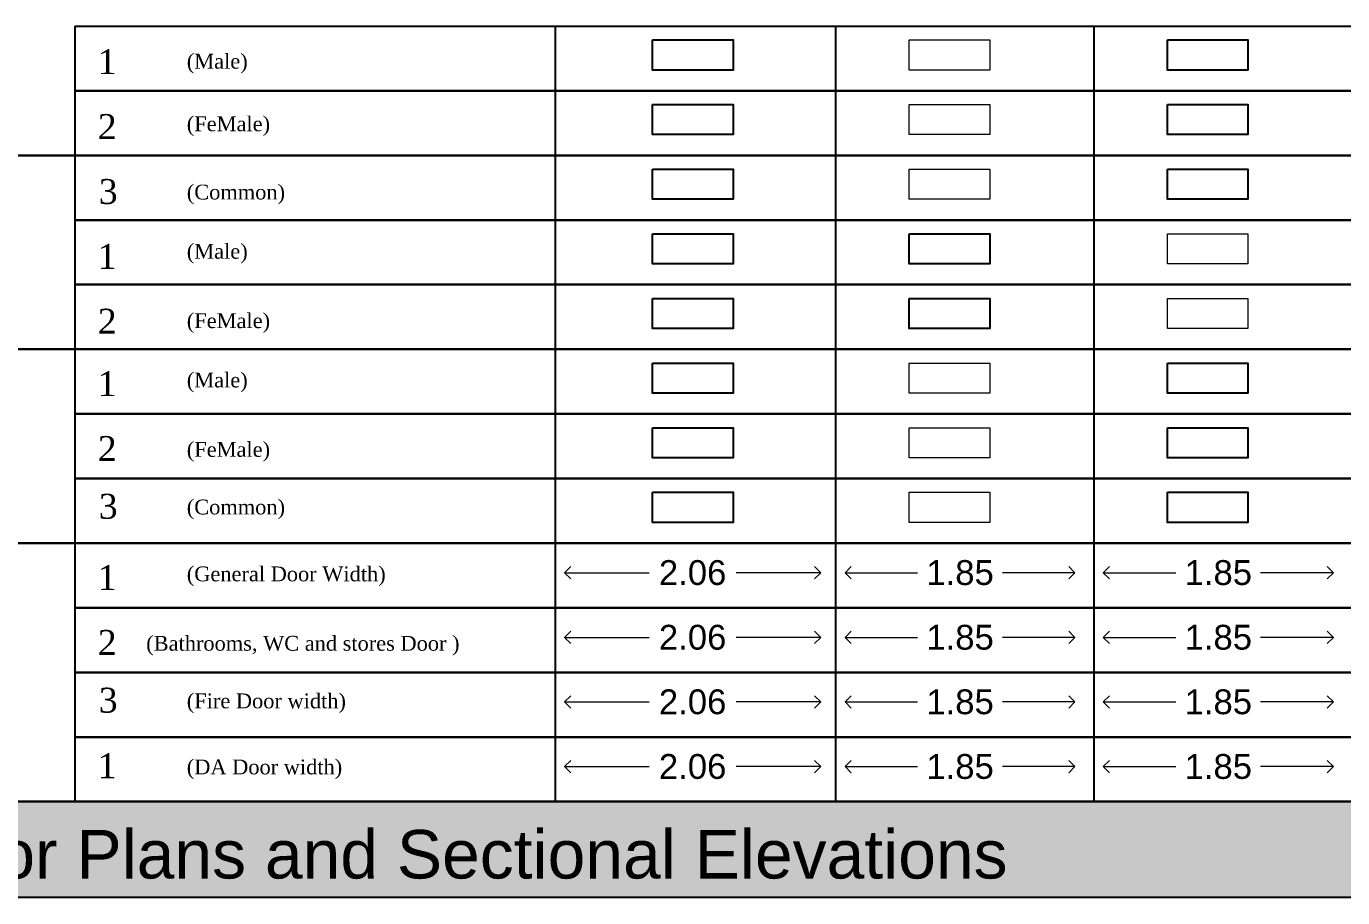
# Model space of a CAD drawing. Header units: millimetres. Extents: x -9481 to -9286, y 28723 to 28853.
# Drawn here: x -9462.12 to -9451.51, y 28761.36 to 28768.38 of the extents above; entities that cross this region are included whole.
import ezdxf

# ---------------------------------------------------------------- set-up
doc = ezdxf.new("R2010")
doc.units = ezdxf.units.MM
doc.header["$PDMODE"] = 34
doc.header["$PDSIZE"] = -15
doc.linetypes.add('CONTINULUS', pattern=[0])
for name, color, linetype in [('BLK_1_FLR_0_BATH', 7, 'Continuous'), ('BLK_1_PLANTATION_GREENSTRIP', 7, 'Continuous'), ('HATCH', 7, 'Continuous')]:
    doc.layers.add(name, color=color, linetype=linetype)
for name, color, linetype, lineweight in [('BLK_1_FLR_0_EXIT_WIDTH_DOOR', 7, 'Continuous', 0), ('BLK_1_FLR_1_BATH', 7, 'Continuous', 0), ('BLK_1_FLR_1_EXIT_WIDTH_DOOR', 7, 'Continuous', 0), ('BLK_1_FLR_1_SP_WC', 7, 'Continuous', 0), ('BLK_1_FLR_2_EXIT_WIDTH_DOOR', 7, 'Continuous', 0), ('BLK_1_FLR_2_WC_BATH', 7, 'Continuous', 0), ('PLAN', 7, 'Continuous', 40)]:
    doc.layers.add(name, color=color, linetype=linetype, lineweight=lineweight)
for name, color, linetype, plot in [('BLK_1_FLR_0_SP_WC', 7, 'Continuous', False), ('BLK_1_FLR_0_WC_BATH', 4, 'Continuous', False), ('BLK_1_FLR_1_WC_BATH', 4, 'Continuous', False), ('BLK_1_FLR_2_BATH', 7, 'Continuous', False), ('BLK_1_FLR_2_SP_WC', 4, 'Continuous', False)]:
    doc.layers.add(name, color=color, linetype=linetype, plot=plot)
doc.styles.add('Arial', font='arial.ttf', dxfattribs={"height": 0.2})
doc.styles.add('MtXpl_Georgia', font='georgiab.ttf')
doc.styles.get("Standard").update_dxf_attribs({"font": 'arial.ttf', "height": 0.25})
doc.styles.add('style2', font='arial.ttf', dxfattribs={"height": 0.3})
doc.dimstyles.new('INT DIM', dxfattribs={"dimtxt": 0.3, "dimasz": 0.1, "dimexe": 0.18, "dimexo": 0.0625, "dimgap": 0.09, "dimtad": 0, "dimzin": 0, "dimdsep": 46, "dimtxsty": 'style2', "dimblk": 'OPEN90', "dimcen": 0.09, "dimse1": 1, "dimse2": 1, "dimclrd": 250, "dimclrt": 256, "dimadec": 0, "dimazin": 0, "dimtfac": 1, "dimtofl": 0, "dimtmove": 0, "dimatfit": 3, "dimfxl": 0.18, "dimtolj": 1, "dimtzin": 0, "dimlwd": -1, "dimarcsym": 0})

# ---------------------------------------------------------------- blocks, each defined once
blk = doc.blocks.new('H3')
at = {"layer": 'HATCH', "linetype": 'CONTINULUS', "ltscale": 0.05}
h = blk.add_hatch(color=241, dxfattribs=at)
h.dxf.hatch_style = 1
h.paths.add_polyline_path([(-9435.455, 28800.338), (-9435.455, 28799.565), (-9396.427, 28799.565), (-9396.427, 28800.338)])
blk.add_lwpolyline([(-9435.455, 28800.338), (-9396.427, 28800.338), (-9396.427, 28799.565), (-9435.455, 28799.565), (-9435.455, 28800.338)], close=True)
at = {"color": 18, "insert": (-9423.782, 28800.11), "char_height": 0.39118, "attachment_point": 1}
blk.add_mtext_dynamic_manual_height_columns('Layers to be drawn on the Floor Plans and Sectional Elevations', width=16.98219, gutter_width=1.633, heights=[0], dxfattribs=at)
blk = doc.blocks.new('_Open90')
at = {"layer": 'PLAN', "color": 0, "lineweight": -2}
for p, q in [((0, 0), (-1, 0)), ((-0.5, 0.5), (0, 0)), ((0, 0), (-0.5, -0.5))]:
    blk.add_line(p, q, dxfattribs=at)
blk = doc.blocks.new('*D283')
at = {"layer": 'BLK_1_FLR_0_EXIT_WIDTH_DOOR', "color": 250, "ltscale": 0.05, "transparency": 16777216}
for p, q in [((-9457.685, 28763.976), (-9457.104, 28763.976)), ((-9455.82, 28763.976), (-9456.401, 28763.976))]:
    blk.add_line(p, q, dxfattribs=at)
at = {"layer": 'Defpoints', "color": 0, "linetype": 'CONTINULUS', "ltscale": 0.05, "transparency": 16777216}
for p in [(-9457.785, 28764.042), (-9455.72, 28764.061), (-9455.72, 28763.976)]:
    blk.add_point(p, dxfattribs=at)
at = {"layer": 'BLK_1_FLR_0_EXIT_WIDTH_DOOR', "color": 250, "linetype": 'CONTINULUS', "ltscale": 0.05, "transparency": 16777216, "xscale": 0.1, "yscale": 0.1, "zscale": 0.1, "rotation": 180}
blk.add_blockref('_Open90', (-9457.785, 28763.976), dxfattribs=at)
at = {"layer": 'BLK_1_FLR_0_EXIT_WIDTH_DOOR', "color": 250, "linetype": 'CONTINULUS', "ltscale": 0.05, "transparency": 16777216, "xscale": 0.1, "yscale": 0.1, "zscale": 0.1}
blk.add_blockref('_Open90', (-9455.72, 28763.976), dxfattribs=at)
at = {"layer": 'BLK_1_FLR_0_EXIT_WIDTH_DOOR', "linetype": 'CONTINULUS', "ltscale": 0.05, "transparency": 16777216, "insert": (-9456.753, 28763.976), "char_height": 0.2, "attachment_point": 5, "style": 'Arial', "bg_fill": 3, "box_fill_scale": 1.1, "bg_fill_color": 256, "bg_fill_true_color": 13158600, "bg_fill_transparency": 0}
blk.add_mtext('\\A1;2.06', dxfattribs=at)
blk = doc.blocks.new('*D284')
at = {"layer": 'BLK_1_FLR_1_EXIT_WIDTH_DOOR', "color": 250, "ltscale": 0.05, "transparency": 16777216}
for p, q in [((-9455.425, 28763.976), (-9454.94, 28763.976)), ((-9453.772, 28763.976), (-9454.257, 28763.976))]:
    blk.add_line(p, q, dxfattribs=at)
at = {"layer": 'Defpoints', "color": 0, "linetype": 'CONTINULUS', "ltscale": 0.05, "transparency": 16777216}
for p in [(-9455.525, 28764.042), (-9453.672, 28764.061), (-9453.672, 28763.976)]:
    blk.add_point(p, dxfattribs=at)
at = {"layer": 'BLK_1_FLR_1_EXIT_WIDTH_DOOR', "color": 250, "linetype": 'CONTINULUS', "ltscale": 0.05, "transparency": 16777216, "xscale": 0.1, "yscale": 0.1, "zscale": 0.1, "rotation": 180}
blk.add_blockref('_Open90', (-9455.525, 28763.976), dxfattribs=at)
at = {"layer": 'BLK_1_FLR_1_EXIT_WIDTH_DOOR', "color": 250, "linetype": 'CONTINULUS', "ltscale": 0.05, "transparency": 16777216, "xscale": 0.1, "yscale": 0.1, "zscale": 0.1}
blk.add_blockref('_Open90', (-9453.672, 28763.976), dxfattribs=at)
at = {"layer": 'BLK_1_FLR_1_EXIT_WIDTH_DOOR', "linetype": 'CONTINULUS', "ltscale": 0.05, "transparency": 16777216, "insert": (-9454.598, 28763.976), "char_height": 0.2, "attachment_point": 5, "style": 'Arial', "bg_fill": 3, "box_fill_scale": 1.1, "bg_fill_color": 256, "bg_fill_true_color": 13158600, "bg_fill_transparency": 0}
blk.add_mtext('\\A1;1.85', dxfattribs=at)
blk = doc.blocks.new('*D285')
at = {"layer": 'BLK_1_FLR_2_EXIT_WIDTH_DOOR', "color": 250, "ltscale": 0.05, "transparency": 16777216}
for p, q in [((-9453.344, 28763.976), (-9452.858, 28763.976)), ((-9451.69, 28763.976), (-9452.176, 28763.976))]:
    blk.add_line(p, q, dxfattribs=at)
at = {"layer": 'Defpoints', "color": 0, "linetype": 'CONTINULUS', "ltscale": 0.05, "transparency": 16777216}
for p in [(-9453.444, 28764.042), (-9451.59, 28764.061), (-9451.59, 28763.976)]:
    blk.add_point(p, dxfattribs=at)
at = {"layer": 'BLK_1_FLR_2_EXIT_WIDTH_DOOR', "color": 250, "linetype": 'CONTINULUS', "ltscale": 0.05, "transparency": 16777216, "xscale": 0.1, "yscale": 0.1, "zscale": 0.1, "rotation": 180}
blk.add_blockref('_Open90', (-9453.444, 28763.976), dxfattribs=at)
at = {"layer": 'BLK_1_FLR_2_EXIT_WIDTH_DOOR', "color": 250, "linetype": 'CONTINULUS', "ltscale": 0.05, "transparency": 16777216, "xscale": 0.1, "yscale": 0.1, "zscale": 0.1}
blk.add_blockref('_Open90', (-9451.59, 28763.976), dxfattribs=at)
at = {"layer": 'BLK_1_FLR_2_EXIT_WIDTH_DOOR', "linetype": 'CONTINULUS', "ltscale": 0.05, "transparency": 16777216, "insert": (-9452.517, 28763.976), "char_height": 0.2, "attachment_point": 5, "style": 'Arial', "bg_fill": 3, "box_fill_scale": 1.1, "bg_fill_color": 256, "bg_fill_true_color": 13158600, "bg_fill_transparency": 0}
blk.add_mtext('\\A1;1.85', dxfattribs=at)
blk = doc.blocks.new('*D290')
at = {"layer": 'BLK_1_FLR_0_EXIT_WIDTH_DOOR', "color": 250, "ltscale": 0.05, "transparency": 16777216}
for p, q in [((-9457.685, 28763.455), (-9457.104, 28763.455)), ((-9455.82, 28763.455), (-9456.401, 28763.455))]:
    blk.add_line(p, q, dxfattribs=at)
at = {"layer": 'Defpoints', "color": 0, "linetype": 'CONTINULUS', "ltscale": 0.05, "transparency": 16777216}
for p in [(-9457.785, 28763.521), (-9455.72, 28763.54), (-9455.72, 28763.455)]:
    blk.add_point(p, dxfattribs=at)
at = {"layer": 'BLK_1_FLR_0_EXIT_WIDTH_DOOR', "color": 250, "linetype": 'CONTINULUS', "ltscale": 0.05, "transparency": 16777216, "xscale": 0.1, "yscale": 0.1, "zscale": 0.1, "rotation": 180}
blk.add_blockref('_Open90', (-9457.785, 28763.455), dxfattribs=at)
at = {"layer": 'BLK_1_FLR_0_EXIT_WIDTH_DOOR', "color": 250, "linetype": 'CONTINULUS', "ltscale": 0.05, "transparency": 16777216, "xscale": 0.1, "yscale": 0.1, "zscale": 0.1}
blk.add_blockref('_Open90', (-9455.72, 28763.455), dxfattribs=at)
at = {"layer": 'BLK_1_FLR_0_EXIT_WIDTH_DOOR', "linetype": 'CONTINULUS', "ltscale": 0.05, "transparency": 16777216, "insert": (-9456.753, 28763.455), "char_height": 0.2, "attachment_point": 5, "style": 'Arial', "bg_fill": 3, "box_fill_scale": 1.1, "bg_fill_color": 256, "bg_fill_true_color": 13158600, "bg_fill_transparency": 0}
blk.add_mtext('\\A1;2.06', dxfattribs=at)
blk = doc.blocks.new('*D291')
at = {"layer": 'BLK_1_FLR_1_EXIT_WIDTH_DOOR', "color": 250, "ltscale": 0.05, "transparency": 16777216}
for p, q in [((-9455.425, 28763.455), (-9454.94, 28763.455)), ((-9453.772, 28763.455), (-9454.257, 28763.455))]:
    blk.add_line(p, q, dxfattribs=at)
at = {"layer": 'Defpoints', "color": 0, "linetype": 'CONTINULUS', "ltscale": 0.05, "transparency": 16777216}
for p in [(-9455.525, 28763.521), (-9453.672, 28763.54), (-9453.672, 28763.455)]:
    blk.add_point(p, dxfattribs=at)
at = {"layer": 'BLK_1_FLR_1_EXIT_WIDTH_DOOR', "color": 250, "linetype": 'CONTINULUS', "ltscale": 0.05, "transparency": 16777216, "xscale": 0.1, "yscale": 0.1, "zscale": 0.1, "rotation": 180}
blk.add_blockref('_Open90', (-9455.525, 28763.455), dxfattribs=at)
at = {"layer": 'BLK_1_FLR_1_EXIT_WIDTH_DOOR', "color": 250, "linetype": 'CONTINULUS', "ltscale": 0.05, "transparency": 16777216, "xscale": 0.1, "yscale": 0.1, "zscale": 0.1}
blk.add_blockref('_Open90', (-9453.672, 28763.455), dxfattribs=at)
at = {"layer": 'BLK_1_FLR_1_EXIT_WIDTH_DOOR', "linetype": 'CONTINULUS', "ltscale": 0.05, "transparency": 16777216, "insert": (-9454.598, 28763.455), "char_height": 0.2, "attachment_point": 5, "style": 'Arial', "bg_fill": 3, "box_fill_scale": 1.1, "bg_fill_color": 256, "bg_fill_true_color": 13158600, "bg_fill_transparency": 0}
blk.add_mtext('\\A1;1.85', dxfattribs=at)
blk = doc.blocks.new('*D292')
at = {"layer": 'BLK_1_FLR_2_EXIT_WIDTH_DOOR', "color": 250, "ltscale": 0.05, "transparency": 16777216}
for p, q in [((-9453.344, 28763.455), (-9452.858, 28763.455)), ((-9451.69, 28763.455), (-9452.176, 28763.455))]:
    blk.add_line(p, q, dxfattribs=at)
at = {"layer": 'Defpoints', "color": 0, "linetype": 'CONTINULUS', "ltscale": 0.05, "transparency": 16777216}
for p in [(-9453.444, 28763.521), (-9451.59, 28763.54), (-9451.59, 28763.455)]:
    blk.add_point(p, dxfattribs=at)
at = {"layer": 'BLK_1_FLR_2_EXIT_WIDTH_DOOR', "color": 250, "linetype": 'CONTINULUS', "ltscale": 0.05, "transparency": 16777216, "xscale": 0.1, "yscale": 0.1, "zscale": 0.1, "rotation": 180}
blk.add_blockref('_Open90', (-9453.444, 28763.455), dxfattribs=at)
at = {"layer": 'BLK_1_FLR_2_EXIT_WIDTH_DOOR', "color": 250, "linetype": 'CONTINULUS', "ltscale": 0.05, "transparency": 16777216, "xscale": 0.1, "yscale": 0.1, "zscale": 0.1}
blk.add_blockref('_Open90', (-9451.59, 28763.455), dxfattribs=at)
at = {"layer": 'BLK_1_FLR_2_EXIT_WIDTH_DOOR', "linetype": 'CONTINULUS', "ltscale": 0.05, "transparency": 16777216, "insert": (-9452.517, 28763.455), "char_height": 0.2, "attachment_point": 5, "style": 'Arial', "bg_fill": 3, "box_fill_scale": 1.1, "bg_fill_color": 256, "bg_fill_true_color": 13158600, "bg_fill_transparency": 0}
blk.add_mtext('\\A1;1.85', dxfattribs=at)
blk = doc.blocks.new('*D297')
at = {"layer": 'BLK_1_FLR_0_EXIT_WIDTH_DOOR', "color": 250, "ltscale": 0.05, "transparency": 16777216}
for p, q in [((-9457.685, 28762.935), (-9457.104, 28762.935)), ((-9455.82, 28762.935), (-9456.401, 28762.935))]:
    blk.add_line(p, q, dxfattribs=at)
at = {"layer": 'Defpoints', "color": 0, "linetype": 'CONTINULUS', "ltscale": 0.05, "transparency": 16777216}
for p in [(-9457.785, 28763.001), (-9455.72, 28763.019), (-9455.72, 28762.935)]:
    blk.add_point(p, dxfattribs=at)
at = {"layer": 'BLK_1_FLR_0_EXIT_WIDTH_DOOR', "color": 250, "linetype": 'CONTINULUS', "ltscale": 0.05, "transparency": 16777216, "xscale": 0.1, "yscale": 0.1, "zscale": 0.1, "rotation": 180}
blk.add_blockref('_Open90', (-9457.785, 28762.935), dxfattribs=at)
at = {"layer": 'BLK_1_FLR_0_EXIT_WIDTH_DOOR', "color": 250, "linetype": 'CONTINULUS', "ltscale": 0.05, "transparency": 16777216, "xscale": 0.1, "yscale": 0.1, "zscale": 0.1}
blk.add_blockref('_Open90', (-9455.72, 28762.935), dxfattribs=at)
at = {"layer": 'BLK_1_FLR_0_EXIT_WIDTH_DOOR', "linetype": 'CONTINULUS', "ltscale": 0.05, "transparency": 16777216, "insert": (-9456.753, 28762.935), "char_height": 0.2, "attachment_point": 5, "style": 'Arial', "bg_fill": 3, "box_fill_scale": 1.1, "bg_fill_color": 256, "bg_fill_true_color": 13158600, "bg_fill_transparency": 0}
blk.add_mtext('\\A1;2.06', dxfattribs=at)
blk = doc.blocks.new('*D298')
at = {"layer": 'BLK_1_FLR_1_EXIT_WIDTH_DOOR', "color": 250, "ltscale": 0.05, "transparency": 16777216}
for p, q in [((-9455.425, 28762.935), (-9454.94, 28762.935)), ((-9453.772, 28762.935), (-9454.257, 28762.935))]:
    blk.add_line(p, q, dxfattribs=at)
at = {"layer": 'Defpoints', "color": 0, "linetype": 'CONTINULUS', "ltscale": 0.05, "transparency": 16777216}
for p in [(-9455.525, 28763.001), (-9453.672, 28763.019), (-9453.672, 28762.935)]:
    blk.add_point(p, dxfattribs=at)
at = {"layer": 'BLK_1_FLR_1_EXIT_WIDTH_DOOR', "color": 250, "linetype": 'CONTINULUS', "ltscale": 0.05, "transparency": 16777216, "xscale": 0.1, "yscale": 0.1, "zscale": 0.1, "rotation": 180}
blk.add_blockref('_Open90', (-9455.525, 28762.935), dxfattribs=at)
at = {"layer": 'BLK_1_FLR_1_EXIT_WIDTH_DOOR', "color": 250, "linetype": 'CONTINULUS', "ltscale": 0.05, "transparency": 16777216, "xscale": 0.1, "yscale": 0.1, "zscale": 0.1}
blk.add_blockref('_Open90', (-9453.672, 28762.935), dxfattribs=at)
at = {"layer": 'BLK_1_FLR_1_EXIT_WIDTH_DOOR', "linetype": 'CONTINULUS', "ltscale": 0.05, "transparency": 16777216, "insert": (-9454.598, 28762.935), "char_height": 0.2, "attachment_point": 5, "style": 'Arial', "bg_fill": 3, "box_fill_scale": 1.1, "bg_fill_color": 256, "bg_fill_true_color": 13158600, "bg_fill_transparency": 0}
blk.add_mtext('\\A1;1.85', dxfattribs=at)
blk = doc.blocks.new('*D299')
at = {"layer": 'BLK_1_FLR_2_EXIT_WIDTH_DOOR', "color": 250, "ltscale": 0.05, "transparency": 16777216}
for p, q in [((-9453.344, 28762.935), (-9452.858, 28762.935)), ((-9451.69, 28762.935), (-9452.176, 28762.935))]:
    blk.add_line(p, q, dxfattribs=at)
at = {"layer": 'Defpoints', "color": 0, "linetype": 'CONTINULUS', "ltscale": 0.05, "transparency": 16777216}
for p in [(-9453.444, 28763.001), (-9451.59, 28763.019), (-9451.59, 28762.935)]:
    blk.add_point(p, dxfattribs=at)
at = {"layer": 'BLK_1_FLR_2_EXIT_WIDTH_DOOR', "color": 250, "linetype": 'CONTINULUS', "ltscale": 0.05, "transparency": 16777216, "xscale": 0.1, "yscale": 0.1, "zscale": 0.1, "rotation": 180}
blk.add_blockref('_Open90', (-9453.444, 28762.935), dxfattribs=at)
at = {"layer": 'BLK_1_FLR_2_EXIT_WIDTH_DOOR', "color": 250, "linetype": 'CONTINULUS', "ltscale": 0.05, "transparency": 16777216, "xscale": 0.1, "yscale": 0.1, "zscale": 0.1}
blk.add_blockref('_Open90', (-9451.59, 28762.935), dxfattribs=at)
at = {"layer": 'BLK_1_FLR_2_EXIT_WIDTH_DOOR', "linetype": 'CONTINULUS', "ltscale": 0.05, "transparency": 16777216, "insert": (-9452.517, 28762.935), "char_height": 0.2, "attachment_point": 5, "style": 'Arial', "bg_fill": 3, "box_fill_scale": 1.1, "bg_fill_color": 256, "bg_fill_true_color": 13158600, "bg_fill_transparency": 0}
blk.add_mtext('\\A1;1.85', dxfattribs=at)
blk = doc.blocks.new('*D304')
at = {"layer": 'BLK_1_FLR_0_EXIT_WIDTH_DOOR', "color": 250, "ltscale": 0.05, "transparency": 16777216}
for p, q in [((-9457.685, 28762.414), (-9457.104, 28762.414)), ((-9455.82, 28762.414), (-9456.401, 28762.414))]:
    blk.add_line(p, q, dxfattribs=at)
at = {"layer": 'Defpoints', "color": 0, "linetype": 'CONTINULUS', "ltscale": 0.05, "transparency": 16777216}
for p in [(-9457.785, 28762.48), (-9455.72, 28762.499), (-9455.72, 28762.414)]:
    blk.add_point(p, dxfattribs=at)
at = {"layer": 'BLK_1_FLR_0_EXIT_WIDTH_DOOR', "color": 250, "linetype": 'CONTINULUS', "ltscale": 0.05, "transparency": 16777216, "xscale": 0.1, "yscale": 0.1, "zscale": 0.1, "rotation": 180}
blk.add_blockref('_Open90', (-9457.785, 28762.414), dxfattribs=at)
at = {"layer": 'BLK_1_FLR_0_EXIT_WIDTH_DOOR', "color": 250, "linetype": 'CONTINULUS', "ltscale": 0.05, "transparency": 16777216, "xscale": 0.1, "yscale": 0.1, "zscale": 0.1}
blk.add_blockref('_Open90', (-9455.72, 28762.414), dxfattribs=at)
at = {"layer": 'BLK_1_FLR_0_EXIT_WIDTH_DOOR', "linetype": 'CONTINULUS', "ltscale": 0.05, "transparency": 16777216, "insert": (-9456.753, 28762.414), "char_height": 0.2, "attachment_point": 5, "style": 'Arial', "bg_fill": 3, "box_fill_scale": 1.1, "bg_fill_color": 256, "bg_fill_true_color": 13158600, "bg_fill_transparency": 0}
blk.add_mtext('\\A1;2.06', dxfattribs=at)
blk = doc.blocks.new('*D305')
at = {"layer": 'BLK_1_FLR_1_EXIT_WIDTH_DOOR', "color": 250, "ltscale": 0.05, "transparency": 16777216}
for p, q in [((-9455.425, 28762.414), (-9454.94, 28762.414)), ((-9453.772, 28762.414), (-9454.257, 28762.414))]:
    blk.add_line(p, q, dxfattribs=at)
at = {"layer": 'Defpoints', "color": 0, "linetype": 'CONTINULUS', "ltscale": 0.05, "transparency": 16777216}
for p in [(-9455.525, 28762.48), (-9453.672, 28762.499), (-9453.672, 28762.414)]:
    blk.add_point(p, dxfattribs=at)
at = {"layer": 'BLK_1_FLR_1_EXIT_WIDTH_DOOR', "color": 250, "linetype": 'CONTINULUS', "ltscale": 0.05, "transparency": 16777216, "xscale": 0.1, "yscale": 0.1, "zscale": 0.1, "rotation": 180}
blk.add_blockref('_Open90', (-9455.525, 28762.414), dxfattribs=at)
at = {"layer": 'BLK_1_FLR_1_EXIT_WIDTH_DOOR', "color": 250, "linetype": 'CONTINULUS', "ltscale": 0.05, "transparency": 16777216, "xscale": 0.1, "yscale": 0.1, "zscale": 0.1}
blk.add_blockref('_Open90', (-9453.672, 28762.414), dxfattribs=at)
at = {"layer": 'BLK_1_FLR_1_EXIT_WIDTH_DOOR', "linetype": 'CONTINULUS', "ltscale": 0.05, "transparency": 16777216, "insert": (-9454.598, 28762.414), "char_height": 0.2, "attachment_point": 5, "style": 'Arial', "bg_fill": 3, "box_fill_scale": 1.1, "bg_fill_color": 256, "bg_fill_true_color": 13158600, "bg_fill_transparency": 0}
blk.add_mtext('\\A1;1.85', dxfattribs=at)
blk = doc.blocks.new('*D306')
at = {"layer": 'BLK_1_FLR_2_EXIT_WIDTH_DOOR', "color": 250, "ltscale": 0.05, "transparency": 16777216}
for p, q in [((-9453.344, 28762.414), (-9452.858, 28762.414)), ((-9451.69, 28762.414), (-9452.176, 28762.414))]:
    blk.add_line(p, q, dxfattribs=at)
at = {"layer": 'Defpoints', "color": 0, "linetype": 'CONTINULUS', "ltscale": 0.05, "transparency": 16777216}
for p in [(-9453.444, 28762.48), (-9451.59, 28762.499), (-9451.59, 28762.414)]:
    blk.add_point(p, dxfattribs=at)
at = {"layer": 'BLK_1_FLR_2_EXIT_WIDTH_DOOR', "color": 250, "linetype": 'CONTINULUS', "ltscale": 0.05, "transparency": 16777216, "xscale": 0.1, "yscale": 0.1, "zscale": 0.1, "rotation": 180}
blk.add_blockref('_Open90', (-9453.444, 28762.414), dxfattribs=at)
at = {"layer": 'BLK_1_FLR_2_EXIT_WIDTH_DOOR', "color": 250, "linetype": 'CONTINULUS', "ltscale": 0.05, "transparency": 16777216, "xscale": 0.1, "yscale": 0.1, "zscale": 0.1}
blk.add_blockref('_Open90', (-9451.59, 28762.414), dxfattribs=at)
at = {"layer": 'BLK_1_FLR_2_EXIT_WIDTH_DOOR', "linetype": 'CONTINULUS', "ltscale": 0.05, "transparency": 16777216, "insert": (-9452.517, 28762.414), "char_height": 0.2, "attachment_point": 5, "style": 'Arial', "bg_fill": 3, "box_fill_scale": 1.1, "bg_fill_color": 256, "bg_fill_true_color": 13158600, "bg_fill_transparency": 0}
blk.add_mtext('\\A1;1.85', dxfattribs=at)

msp = doc.modelspace()

# ---------------------------------------------------------------- linework, layer by layer
for p, q in [((-9461.732, 28768.379), (-9461.732, 28767.857)), ((-9457.862, 28768.379), (-9457.862, 28767.859)), ((-9455.602, 28768.379), (-9455.602, 28767.859)), ((-9453.521, 28768.379), (-9453.521, 28767.859)), ((-9461.732, 28767.859), (-9461.732, 28767.337)), ((-9457.862, 28767.859), (-9457.862, 28767.338)), ((-9455.602, 28767.859), (-9455.602, 28767.338)), ((-9453.521, 28767.859), (-9453.521, 28767.338)), ((-9461.732, 28767.338), (-9461.732, 28766.816)), ((-9457.862, 28767.338), (-9457.862, 28766.817)), ((-9455.602, 28767.338), (-9455.602, 28766.817)), ((-9455.602, 28767.338), (-9455.602, 28766.817)), ((-9453.521, 28767.338), (-9453.521, 28766.817)), ((-9453.521, 28767.338), (-9453.521, 28766.817)), ((-9461.732, 28766.817), (-9461.732, 28766.295)), ((-9457.862, 28766.817), (-9457.862, 28766.297)), ((-9455.602, 28766.817), (-9455.602, 28766.297)), ((-9455.602, 28766.817), (-9455.602, 28766.297)), ((-9453.521, 28766.817), (-9453.521, 28766.297)), ((-9453.521, 28766.817), (-9453.521, 28766.297)), ((-9461.732, 28766.297), (-9461.732, 28765.775)), ((-9457.862, 28766.297), (-9457.862, 28765.776)), ((-9455.602, 28766.297), (-9455.602, 28765.776)), ((-9455.602, 28766.297), (-9455.602, 28765.776)), ((-9453.521, 28766.297), (-9453.521, 28765.776)), ((-9453.521, 28766.297), (-9453.521, 28765.776)), ((-9461.732, 28765.776), (-9461.732, 28765.254)), ((-9457.862, 28765.776), (-9457.862, 28765.256)), ((-9455.602, 28765.776), (-9455.602, 28765.256)), ((-9453.521, 28765.776), (-9453.521, 28765.256)), ((-9461.732, 28765.256), (-9461.732, 28764.733)), ((-9457.862, 28765.256), (-9457.862, 28764.735)), ((-9455.602, 28765.256), (-9455.602, 28764.735)), ((-9453.521, 28765.256), (-9453.521, 28764.735)), ((-9461.732, 28764.735), (-9461.732, 28764.213)), ((-9457.862, 28764.735), (-9457.862, 28764.214)), ((-9455.602, 28764.735), (-9455.602, 28764.214)), ((-9453.521, 28764.735), (-9453.521, 28764.214)), ((-9461.732, 28764.214), (-9461.732, 28763.692)), ((-9457.862, 28764.214), (-9457.862, 28763.694)), ((-9455.602, 28764.214), (-9455.602, 28763.694)), ((-9453.521, 28764.214), (-9453.521, 28763.694)), ((-9461.732, 28763.694), (-9461.732, 28763.171)), ((-9457.862, 28763.694), (-9457.862, 28763.173)), ((-9455.602, 28763.694), (-9455.602, 28763.173)), ((-9453.521, 28763.694), (-9453.521, 28763.173)), ((-9461.732, 28763.173), (-9461.732, 28762.651)), ((-9457.862, 28763.173), (-9457.862, 28762.652)), ((-9455.602, 28763.173), (-9455.602, 28762.652)), ((-9453.521, 28763.173), (-9453.521, 28762.652)), ((-9461.732, 28762.652), (-9461.732, 28762.651)), ((-9461.732, 28762.652), (-9461.732, 28762.13)), ((-9457.862, 28762.652), (-9457.862, 28762.132)), ((-9455.602, 28762.652), (-9455.602, 28762.132)), ((-9453.521, 28762.652), (-9453.521, 28762.132))]:
    msp.add_line(p, q)
for points in [[(-9461.732, 28768.378), (-9442.23, 28768.378), (-9442.23, 28767.857), (-9461.732, 28767.857)], [(-9442.23, 28767.859), (-9442.23, 28767.338), (-9481.258, 28767.338), (-9481.258, 28767.859), (-9481.258, 28767.859)], [(-9461.732, 28767.857), (-9442.23, 28767.857), (-9442.23, 28767.337), (-9461.732, 28767.337)], [(-9481.258, 28766.297), (-9481.258, 28767.338), (-9442.23, 28767.338), (-9442.23, 28766.817), (-9461.732, 28766.817)], [(-9461.732, 28766.817), (-9442.23, 28766.817), (-9442.23, 28766.297), (-9461.732, 28766.297)], [(-9461.732, 28766.297), (-9442.23, 28766.297), (-9442.23, 28765.776), (-9481.258, 28765.776), (-9481.258, 28766.297), (-9481.258, 28766.297)], [(-9481.258, 28765.256), (-9481.258, 28765.776), (-9442.23, 28765.776), (-9442.23, 28765.256), (-9461.732, 28765.256)], [(-9461.732, 28765.256), (-9442.23, 28765.256), (-9442.23, 28764.735), (-9461.732, 28764.735)], [(-9461.732, 28764.735), (-9442.23, 28764.735), (-9442.23, 28764.214), (-9481.258, 28764.214), (-9481.258, 28764.735), (-9481.258, 28764.735)], [(-9481.258, 28763.694), (-9481.258, 28764.214), (-9442.23, 28764.214), (-9442.23, 28763.694), (-9461.732, 28763.694)], [(-9461.732, 28763.694), (-9442.23, 28763.694), (-9442.23, 28763.173), (-9461.732, 28763.173)], [(-9461.732, 28763.173), (-9442.23, 28763.173), (-9442.23, 28762.652), (-9461.732, 28762.652)], [(-9461.732, 28762.652), (-9442.23, 28762.652), (-9442.23, 28762.132), (-9481.258, 28762.132), (-9481.258, 28762.652), (-9481.258, 28762.652)], [(-9461.732, 28762.652), (-9442.23, 28762.652)], [(-9442.23, 28762.652), (-9461.732, 28762.652)]]:
    msp.add_lwpolyline(points)
at = {"layer": 'BLK_1_FLR_0_BATH', "color": 1}
msp.add_lwpolyline([(-9457.076, 28768.268), (-9456.427, 28768.268), (-9456.427, 28768.026), (-9457.076, 28768.026)], close=True, dxfattribs=at)
at = {"layer": 'BLK_1_FLR_0_BATH', "color": 2}
msp.add_lwpolyline([(-9457.076, 28767.748), (-9456.427, 28767.748), (-9456.427, 28767.506), (-9457.076, 28767.506)], close=True, dxfattribs=at)
at = {"layer": 'BLK_1_FLR_0_BATH', "color": 3}
msp.add_lwpolyline([(-9457.076, 28767.227), (-9456.427, 28767.227), (-9456.427, 28766.985), (-9457.076, 28766.985)], close=True, dxfattribs=at)
at = {"layer": 'BLK_1_FLR_0_SP_WC', "color": 1}
msp.add_lwpolyline([(-9457.076, 28765.665), (-9456.427, 28765.665), (-9456.427, 28765.423), (-9457.076, 28765.423)], close=True, dxfattribs=at)
at = {"layer": 'BLK_1_FLR_0_SP_WC', "color": 2}
msp.add_lwpolyline([(-9457.076, 28765.144), (-9456.427, 28765.144), (-9456.427, 28764.902), (-9457.076, 28764.902)], close=True, dxfattribs=at)
at = {"layer": 'BLK_1_FLR_0_SP_WC', "color": 3}
msp.add_lwpolyline([(-9457.076, 28764.624), (-9456.427, 28764.624), (-9456.427, 28764.382), (-9457.076, 28764.382)], close=True, dxfattribs=at)
at = {"layer": 'BLK_1_FLR_0_WC_BATH', "color": 1}
msp.add_lwpolyline([(-9457.076, 28766.706), (-9456.427, 28766.706), (-9456.427, 28766.464), (-9457.076, 28766.464)], close=True, dxfattribs=at)
at = {"layer": 'BLK_1_FLR_0_WC_BATH', "color": 2}
msp.add_lwpolyline([(-9457.076, 28766.186), (-9456.427, 28766.186), (-9456.427, 28765.944), (-9457.076, 28765.944)], close=True, dxfattribs=at)
at = {"layer": 'BLK_1_FLR_1_BATH', "color": 1}
msp.add_lwpolyline([(-9455.008, 28768.268), (-9454.358, 28768.268), (-9454.358, 28768.026), (-9455.008, 28768.026)], close=True, dxfattribs=at)
at = {"layer": 'BLK_1_FLR_1_BATH', "color": 2}
msp.add_lwpolyline([(-9455.008, 28767.748), (-9454.358, 28767.748), (-9454.358, 28767.506), (-9455.008, 28767.506)], close=True, dxfattribs=at)
at = {"layer": 'BLK_1_FLR_1_BATH', "color": 3}
msp.add_lwpolyline([(-9455.008, 28767.227), (-9454.358, 28767.227), (-9454.358, 28766.985), (-9455.008, 28766.985)], close=True, dxfattribs=at)
at = {"layer": 'BLK_1_FLR_1_SP_WC', "color": 1}
msp.add_lwpolyline([(-9455.008, 28765.665), (-9454.358, 28765.665), (-9454.358, 28765.423), (-9455.008, 28765.423)], close=True, dxfattribs=at)
at = {"layer": 'BLK_1_FLR_1_SP_WC', "color": 2}
msp.add_lwpolyline([(-9455.008, 28765.144), (-9454.358, 28765.144), (-9454.358, 28764.902), (-9455.008, 28764.902)], close=True, dxfattribs=at)
at = {"layer": 'BLK_1_FLR_1_SP_WC', "color": 3}
msp.add_lwpolyline([(-9455.008, 28764.624), (-9454.358, 28764.624), (-9454.358, 28764.382), (-9455.008, 28764.382)], close=True, dxfattribs=at)
at = {"layer": 'BLK_1_FLR_1_WC_BATH', "color": 1}
msp.add_lwpolyline([(-9455.008, 28766.706), (-9454.358, 28766.706), (-9454.358, 28766.464), (-9455.008, 28766.464)], close=True, dxfattribs=at)
at = {"layer": 'BLK_1_FLR_1_WC_BATH', "color": 2}
msp.add_lwpolyline([(-9455.008, 28766.186), (-9454.358, 28766.186), (-9454.358, 28765.944), (-9455.008, 28765.944)], close=True, dxfattribs=at)
at = {"layer": 'BLK_1_FLR_2_BATH', "color": 1}
msp.add_lwpolyline([(-9452.927, 28768.268), (-9452.278, 28768.268), (-9452.278, 28768.026), (-9452.927, 28768.026)], close=True, dxfattribs=at)
at = {"layer": 'BLK_1_FLR_2_BATH', "color": 2}
msp.add_lwpolyline([(-9452.927, 28767.748), (-9452.278, 28767.748), (-9452.278, 28767.506), (-9452.927, 28767.506)], close=True, dxfattribs=at)
at = {"layer": 'BLK_1_FLR_2_BATH', "color": 3}
msp.add_lwpolyline([(-9452.927, 28767.227), (-9452.278, 28767.227), (-9452.278, 28766.985), (-9452.927, 28766.985)], close=True, dxfattribs=at)
at = {"layer": 'BLK_1_FLR_2_SP_WC', "color": 1}
msp.add_lwpolyline([(-9452.927, 28765.665), (-9452.278, 28765.665), (-9452.278, 28765.423), (-9452.927, 28765.423)], close=True, dxfattribs=at)
at = {"layer": 'BLK_1_FLR_2_SP_WC', "color": 2}
msp.add_lwpolyline([(-9452.927, 28765.144), (-9452.278, 28765.144), (-9452.278, 28764.902), (-9452.927, 28764.902)], close=True, dxfattribs=at)
at = {"layer": 'BLK_1_FLR_2_SP_WC', "color": 3}
msp.add_lwpolyline([(-9452.927, 28764.624), (-9452.278, 28764.624), (-9452.278, 28764.382), (-9452.927, 28764.382)], close=True, dxfattribs=at)
at = {"layer": 'BLK_1_FLR_2_WC_BATH', "color": 1}
msp.add_lwpolyline([(-9452.927, 28766.706), (-9452.278, 28766.706), (-9452.278, 28766.464), (-9452.927, 28766.464)], close=True, dxfattribs=at)
at = {"layer": 'BLK_1_FLR_2_WC_BATH', "color": 2}
msp.add_lwpolyline([(-9452.927, 28766.186), (-9452.278, 28766.186), (-9452.278, 28765.944), (-9452.927, 28765.944)], close=True, dxfattribs=at)

# ---------------------------------------------------------------- block references
at = {"layer": 'BLK_1_PLANTATION_GREENSTRIP', "linetype": 'CONTINULUS'}
msp.add_blockref('H3', (-45.803, -38.206), dxfattribs=at)

# ---------------------------------------------------------------- texts
at = {"linetype": 'CONTINULUS', "style": 'MtXpl_Georgia'}
for s, height, p in [('1', 0.201, (-9461.547, 28767.993)), ('(Male)', 0.1194, (-9460.829, 28768.037)), ('2', 0.201, (-9461.546, 28767.47)), ('(FeMale)', 0.1194, (-9460.829, 28767.533)), ('3', 0.201, (-9461.538, 28766.947)), ('(Common)', 0.1194, (-9460.829, 28766.983)), ('1', 0.201, (-9461.547, 28766.424)), ('(Male)', 0.1194, (-9460.829, 28766.506)), ('2', 0.201, (-9461.546, 28765.902)), ('(FeMale)', 0.1194, (-9460.829, 28765.947)), ('1', 0.201, (-9461.547, 28765.399)), ('(Male)', 0.1194, (-9460.829, 28765.469)), ('2', 0.201, (-9461.546, 28764.876)), ('(FeMale)', 0.1194, (-9460.829, 28764.91)), ('3', 0.201, (-9461.538, 28764.411)), ('(Common)', 0.1194, (-9460.829, 28764.446)), ('1', 0.201, (-9461.547, 28763.837)), ('(General Door Width)', 0.11941, (-9460.829, 28763.907)), ('2', 0.201, (-9461.546, 28763.314)), ('(Bathrooms, WC and stores Door )', 0.11941, (-9461.156, 28763.348)), ('3', 0.201, (-9461.538, 28762.849)), ('(Fire Door width)', 0.11941, (-9460.829, 28762.884)), ('1', 0.201, (-9461.547, 28762.321)), ('(DA Door width)', 0.11941, (-9460.829, 28762.352))]:
    msp.add_text(s, height=height, dxfattribs=at).set_placement(p)

# ---------------------------------------------------------------- next in the draw order: dimensions: what is measured, and where the dimension line sits
at = {"layer": 'BLK_1_FLR_0_EXIT_WIDTH_DOOR', "color": 1, "linetype": 'CONTINULUS', "ltscale": 0.05}
dim = msp.add_linear_dim(base=(-9455.7204, 28763.9759), p1=(-9457.7853, 28764.042), p2=(-9455.7204, 28764.0607), dimstyle='INT DIM', override={"dimtxt": 0.2, "dimtxsty": 'Arial', "dimfxl": 0.125, "dimtfill": 1, "dimtfillclr": 7, "dimarcsym": 1}, dxfattribs=at)
dim.commit()
dim.dimension.update_dxf_attribs({"geometry": '*D283', "text_midpoint": (-9456.7529, 28763.9759)})
at = {"layer": 'BLK_1_FLR_0_EXIT_WIDTH_DOOR', "color": 2, "linetype": 'CONTINULUS', "ltscale": 0.05}
dim = msp.add_linear_dim(base=(-9455.7204, 28763.4553), p1=(-9457.7853, 28763.5213), p2=(-9455.7204, 28763.54), dimstyle='INT DIM', override={"dimtxt": 0.2, "dimtxsty": 'Arial', "dimfxl": 0.125, "dimtfill": 1, "dimtfillclr": 7, "dimarcsym": 1}, dxfattribs=at)
dim.commit()
dim.dimension.update_dxf_attribs({"geometry": '*D290', "text_midpoint": (-9456.7529, 28763.4553)})
at = {"layer": 'BLK_1_FLR_0_EXIT_WIDTH_DOOR', "color": 3, "linetype": 'CONTINULUS', "ltscale": 0.05}
dim = msp.add_linear_dim(base=(-9455.7204, 28762.9346), p1=(-9457.7853, 28763.0007), p2=(-9455.7204, 28763.0194), dimstyle='INT DIM', override={"dimtxt": 0.2, "dimtxsty": 'Arial', "dimfxl": 0.125, "dimtfill": 1, "dimtfillclr": 7, "dimarcsym": 1}, dxfattribs=at)
dim.commit()
dim.dimension.update_dxf_attribs({"geometry": '*D297', "text_midpoint": (-9456.7529, 28762.9346)})
at = {"layer": 'BLK_1_FLR_0_EXIT_WIDTH_DOOR', "color": 4, "linetype": 'CONTINULUS', "ltscale": 0.05}
dim = msp.add_linear_dim(base=(-9455.7204, 28762.414), p1=(-9457.7853, 28762.48), p2=(-9455.7204, 28762.4987), dimstyle='INT DIM', override={"dimtxt": 0.2, "dimtxsty": 'Arial', "dimfxl": 0.125, "dimtfill": 1, "dimtfillclr": 7, "dimarcsym": 1}, dxfattribs=at)
dim.commit()
dim.dimension.update_dxf_attribs({"geometry": '*D304', "text_midpoint": (-9456.7529, 28762.414)})
at = {"layer": 'BLK_1_FLR_1_EXIT_WIDTH_DOOR', "color": 1, "linetype": 'CONTINULUS', "ltscale": 0.05}
dim = msp.add_linear_dim(base=(-9453.672, 28763.976), p1=(-9455.525, 28764.042), p2=(-9453.672, 28764.061), dimstyle='INT DIM', override={"dimtxt": 0.2, "dimtxsty": 'Arial', "dimfxl": 0.125, "dimtfill": 1, "dimtfillclr": 7, "dimarcsym": 1}, dxfattribs=at)
dim.commit()
dim.dimension.update_dxf_attribs({"geometry": '*D284', "text_midpoint": (-9454.598, 28763.976)})
at = {"layer": 'BLK_1_FLR_1_EXIT_WIDTH_DOOR', "color": 2, "linetype": 'CONTINULUS', "ltscale": 0.05}
dim = msp.add_linear_dim(base=(-9453.672, 28763.455), p1=(-9455.525, 28763.521), p2=(-9453.672, 28763.54), dimstyle='INT DIM', override={"dimtxt": 0.2, "dimtxsty": 'Arial', "dimfxl": 0.125, "dimtfill": 1, "dimtfillclr": 7, "dimarcsym": 1}, dxfattribs=at)
dim.commit()
dim.dimension.update_dxf_attribs({"geometry": '*D291', "text_midpoint": (-9454.598, 28763.455)})
at = {"layer": 'BLK_1_FLR_1_EXIT_WIDTH_DOOR', "color": 3, "linetype": 'CONTINULUS', "ltscale": 0.05}
dim = msp.add_linear_dim(base=(-9453.672, 28762.935), p1=(-9455.525, 28763.001), p2=(-9453.672, 28763.019), dimstyle='INT DIM', override={"dimtxt": 0.2, "dimtxsty": 'Arial', "dimfxl": 0.125, "dimtfill": 1, "dimtfillclr": 7, "dimarcsym": 1}, dxfattribs=at)
dim.commit()
dim.dimension.update_dxf_attribs({"geometry": '*D298', "text_midpoint": (-9454.598, 28762.935)})
at = {"layer": 'BLK_1_FLR_1_EXIT_WIDTH_DOOR', "color": 4, "linetype": 'CONTINULUS', "ltscale": 0.05}
dim = msp.add_linear_dim(base=(-9453.672, 28762.414), p1=(-9455.525, 28762.48), p2=(-9453.672, 28762.499), dimstyle='INT DIM', override={"dimtxt": 0.2, "dimtxsty": 'Arial', "dimfxl": 0.125, "dimtfill": 1, "dimtfillclr": 7, "dimarcsym": 1}, dxfattribs=at)
dim.commit()
dim.dimension.update_dxf_attribs({"geometry": '*D305', "text_midpoint": (-9454.598, 28762.414)})
at = {"layer": 'BLK_1_FLR_2_EXIT_WIDTH_DOOR', "color": 1, "linetype": 'CONTINULUS', "ltscale": 0.05}
dim = msp.add_linear_dim(base=(-9451.59, 28763.976), p1=(-9453.444, 28764.042), p2=(-9451.59, 28764.061), dimstyle='INT DIM', override={"dimtxt": 0.2, "dimtxsty": 'Arial', "dimfxl": 0.125, "dimtfill": 1, "dimtfillclr": 7, "dimarcsym": 1}, dxfattribs=at)
dim.commit()
dim.dimension.update_dxf_attribs({"geometry": '*D285', "text_midpoint": (-9452.517, 28763.976)})
at = {"layer": 'BLK_1_FLR_2_EXIT_WIDTH_DOOR', "color": 2, "linetype": 'CONTINULUS', "ltscale": 0.05}
dim = msp.add_linear_dim(base=(-9451.59, 28763.455), p1=(-9453.444, 28763.521), p2=(-9451.59, 28763.54), dimstyle='INT DIM', override={"dimtxt": 0.2, "dimtxsty": 'Arial', "dimfxl": 0.125, "dimtfill": 1, "dimtfillclr": 7, "dimarcsym": 1}, dxfattribs=at)
dim.commit()
dim.dimension.update_dxf_attribs({"geometry": '*D292', "text_midpoint": (-9452.517, 28763.455)})
at = {"layer": 'BLK_1_FLR_2_EXIT_WIDTH_DOOR', "color": 3, "linetype": 'CONTINULUS', "ltscale": 0.05}
dim = msp.add_linear_dim(base=(-9451.59, 28762.935), p1=(-9453.444, 28763.001), p2=(-9451.59, 28763.019), dimstyle='INT DIM', override={"dimtxt": 0.2, "dimtxsty": 'Arial', "dimfxl": 0.125, "dimtfill": 1, "dimtfillclr": 7, "dimarcsym": 1}, dxfattribs=at)
dim.commit()
dim.dimension.update_dxf_attribs({"geometry": '*D299', "text_midpoint": (-9452.517, 28762.935)})
at = {"layer": 'BLK_1_FLR_2_EXIT_WIDTH_DOOR', "color": 4, "linetype": 'CONTINULUS', "ltscale": 0.05}
dim = msp.add_linear_dim(base=(-9451.59, 28762.414), p1=(-9453.444, 28762.48), p2=(-9451.59, 28762.499), dimstyle='INT DIM', override={"dimtxt": 0.2, "dimtxsty": 'Arial', "dimfxl": 0.125, "dimtfill": 1, "dimtfillclr": 7, "dimarcsym": 1}, dxfattribs=at)
dim.commit()
dim.dimension.update_dxf_attribs({"geometry": '*D306', "text_midpoint": (-9452.517, 28762.414)})

doc.saveas('drawing.dxf')
